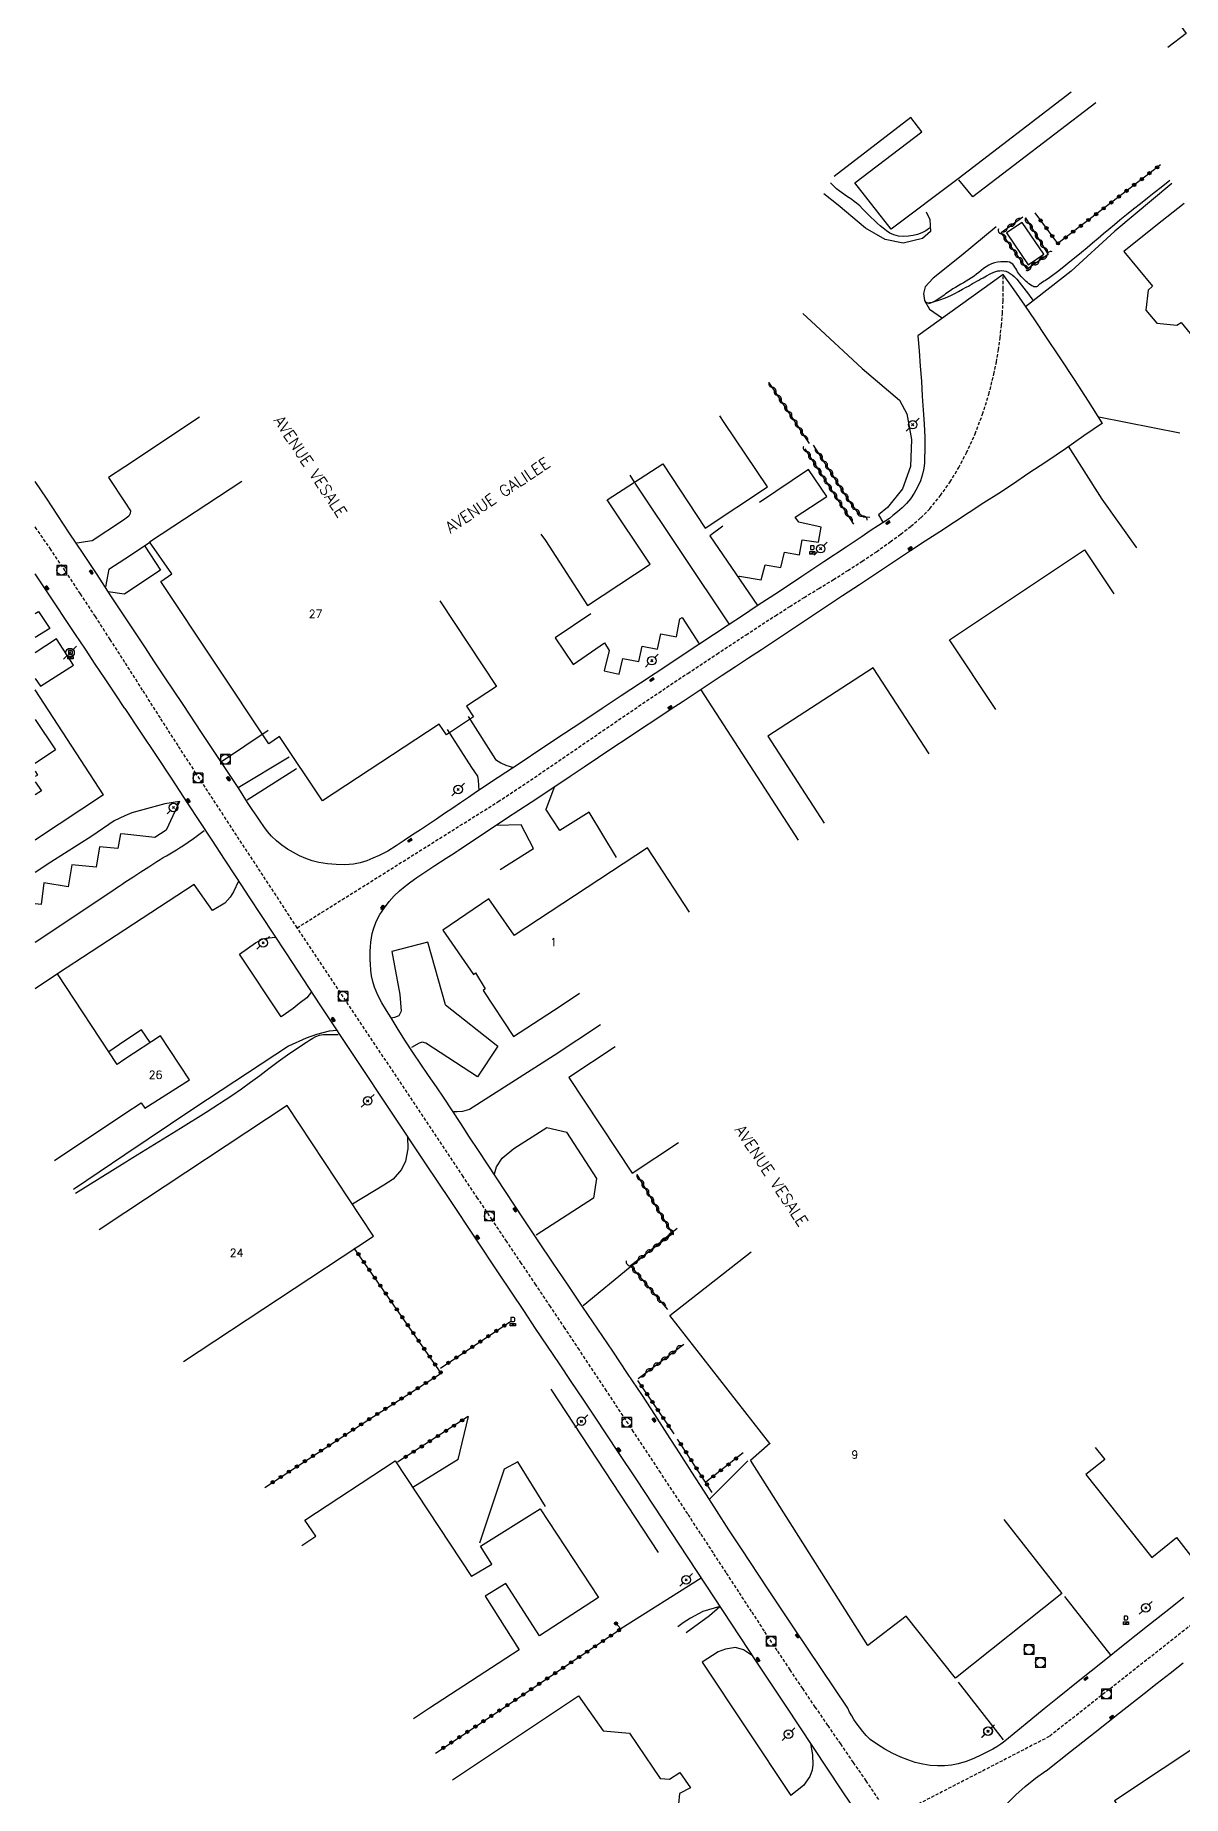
# Model space of a CAD drawing. Header units: millimetres. Extents: x 165000 to 165946, y 158000 to 159000.
# Drawn here: x 165000 to 165179.2, y 158242.4 to 158517.4 of the extents above; entities that cross this region are included whole.
import ezdxf
from ezdxf.enums import TextEntityAlignment as Align

# ---------------------------------------------------------------- set-up
doc = ezdxf.new("R2010")
doc.units = ezdxf.units.MM
doc.linetypes.add('DASHED', pattern=[0.75, 0.5, -0.25])
doc.layers.get('0').update_dxf_attribs({"linetype": 'CONTINUOUS'})
for name, color, linetype in [('W0001', 6, 'DASHED'), ('W0008', 7, 'CONTINUOUS'), ('W0017', 7, 'CONTINUOUS'), ('W0101', 7, 'CONTINUOUS'), ('W0104', 1, 'CONTINUOUS'), ('W0211', 2, 'CONTINUOUS'), ('W0214', 2, 'CONTINUOUS'), ('W0310', 3, 'CONTINUOUS'), ('W0323', 7, 'CONTINUOUS'), ('W0330', 7, 'CONTINUOUS'), ('W0333', 7, 'CONTINUOUS'), ('W0401', 7, 'CONTINUOUS'), ('W0420', 7, 'CONTINUOUS'), ('W0438', 7, 'CONTINUOUS'), ('W0473', 7, 'CONTINUOUS'), ('W0989', 7, 'CONTINUOUS'), ('W0991', 7, 'CONTINUOUS'), ('W1102', 7, 'CONTINUOUS')]:
    doc.layers.add(name, color=color, linetype=linetype)
doc.styles.get("Standard").update_dxf_attribs({"font": 'romans.shx', "width": 0.85})

# ---------------------------------------------------------------- blocks, each defined once
blk = doc.blocks.new('T401')
for p, q in [((-0.3, 0.3), (0, 0.3)), ((-0.3, -0.25), (-0.3, 0.3)), ((-0.3, 0.15), (0, 0.15)), ((-0.3, 0), (0, 0)), ((0, 0.3), (0, -0.25)), ((-0.3, -0.15), (0, -0.15)), ((-0.3, -0.25), (-0.3, -0.3)), ((-0.3, -0.3), (0, -0.3)), ((0, -0.3), (0, -0.25))]:
    blk.add_line(p, q)
blk = doc.blocks.new('T420')
for p, q in [((0.75, 0.75), (-0.75, 0.75)), ((-0.75, 0.75), (-0.75, -0.75)), ((0.75, 0.75), (0.75, -0.75)), ((0.75, -0.75), (-0.75, -0.75))]:
    blk.add_line(p, q)
blk.add_ellipse((0, 0), major_axis=(-0.53, 0.53), ratio=1, start_param=3.926991, end_param=10.210176)
blk = doc.blocks.new('T473')
for p, q in [((-0.166667, 0.166667), (0.166667, -0.166667)), ((-0.166667, -0.166667), (0.166667, 0.166667)), ((0.500001, 0.500001), (1.000002, 1.000002)), ((-1.000002, -1.000002), (-0.500001, -0.500001))]:
    blk.add_line(p, q)
blk.add_ellipse((0, 0), major_axis=(0.471405, 0.471405), ratio=1, start_param=5.4977871438, end_param=11.780972451)
blk = doc.blocks.new('T438')
for p, q in [((-0.4, 0.2), (0.4, 0.2)), ((-0.4, -0.2), (-0.4, 0.2)), ((0.15, 1.1), (-0.3, 1.1)), ((-0.3, 1.1), (-0.3, 0.5)), ((-0.3, 0.5), (0.15, 0.5)), ((0.3, 0.65), (0.3, 0.95)), ((0.4, 0.2), (0.4, -0.2))]:
    blk.add_line(p, q)
at = {"flags": 128}
for points in [[(-0.4, -0.2), (0.4, 0.2)], [(0.4, -0.2), (-0.4, -0.2)]]:
    blk.add_lwpolyline(points, dxfattribs=at)
for centre, major_axis, start_param, end_param in [((0.15, 0.95), (0.106, -0.106), 0.785398, 2.356194), ((0.15, 0.65), (0.106, 0.106), 3.926991, 5.497787)]:
    blk.add_ellipse(centre, major_axis=major_axis, ratio=1, start_param=start_param, end_param=end_param)
blk = doc.blocks.new('t323o')
at = {"color": 0, "linetype": 'Continuous'}
for radius in [0.25, 0.15]:
    blk.add_circle((0, 0), radius, dxfattribs=at)
blk = doc.blocks.new('t310o')
at = {"color": 0, "linetype": 'Continuous'}
for centre, start, end in [((-0.5, 0.38), 216.8699, 323.1304), ((0.5, -0.37), 36.8699, 143.1303)]:
    blk.add_arc(centre, 0.625, start, end, dxfattribs=at)

msp = doc.modelspace()

# ---------------------------------------------------------------- linework, layer by layer
at = {"layer": 'W0001'}
for points in [[(165040.92, 158378.02), (165072.3, 158397.72), (165075.46, 158399.81), (165078.6, 158401.93), (165081.72, 158404.06), (165084.85, 158406.2), (165087.97, 158408.34), (165091.09, 158410.48), (165094.22, 158412.61), (165097.36, 158414.73), (165101.9, 158417.76), (165106.45, 158420.78), (165111.01, 158423.78), (165115.58, 158426.77), (165117.83, 158428.21), (165120.09, 158429.62), (165122.36, 158431.01), (165124.64, 158432.4), (165126.9, 158433.82), (165129.14, 158435.26), (165131.36, 158436.75), (165133.53, 158438.3), (165135.15, 158439.5), (165136.75, 158440.73), (165138.29, 158442.05), (165139.71, 158443.49), (165141.37, 158445.52), (165142.86, 158447.66), (165144.21, 158449.89), (165145.42, 158452.2), (165146.77, 158455.17), (165147.94, 158458.22), (165148.92, 158461.34), (165149.71, 158464.51), (165150.09, 158466.38), (165150.41, 158468.27), (165150.68, 158470.17), (165150.89, 158472.07), (165151.04, 158473.98), (165151.14, 158475.89), (165151.18, 158477.81), (165151.16, 158479.72)], [(165014, 158419.48), (165011.7, 158423.06), (165009.39, 158426.64), (165007.06, 158430.2), (165004.7, 158433.75), (165002.45, 158437.09), (165000.17, 158440.4), (165000, 158440.64)], [(165040.92, 158378.02), (165025.11, 158402.14), (165022.31, 158406.47), (165019.54, 158410.8), (165016.77, 158415.14), (165014, 158419.48)], [(165320.46, 158380.5), (165302.28, 158365.43), (165280.04, 158347.78), (165256.84, 158329.28), (165232.22, 158310.01), (165203.29, 158286.86), (165182.41, 158270.61), (165158.36, 158251.7), (165133.68, 158238.97)], [(165131.73, 158241.87), (165129.76, 158244.77), (165127.78, 158247.66), (165125.79, 158250.54), (165123.8, 158253.43), (165121.82, 158256.31), (165119.85, 158259.21), (165117.89, 158262.11), (165115.87, 158265.14), (165113.86, 158268.18), (165111.87, 158271.23), (165109.88, 158274.28), (165107.89, 158277.33), (165105.9, 158280.38), (165103.9, 158283.43), (165101.9, 158286.48), (165097.68, 158292.88), (165093.45, 158299.29), (165089.22, 158305.69), (165084.97, 158312.08), (165082.71, 158315.47), (165080.45, 158318.86), (165078.18, 158322.24), (165075.91, 158325.63), (165073.63, 158329.01), (165071.36, 158332.39), (165069.09, 158335.78), (165066.83, 158339.17), (165040.92, 158378.02)]]:
    msp.add_lwpolyline(points, dxfattribs=at)
at = {"layer": 'W0008'}
for points in [[(165151.16, 158480.08), (165137.84, 158470.48)], [(165166.64, 158456.87), (165164.47, 158460.27), (165162.27, 158463.65), (165160.06, 158467.03), (165157.82, 158470.39), (165156.18, 158472.83), (165154.52, 158475.25), (165152.85, 158477.67), (165151.16, 158480.08)], [(165137.84, 158470.48), (165138.04, 158468.12), (165138.22, 158465.76), (165138.38, 158463.39), (165138.52, 158461.03), (165138.66, 158458.89), (165138.8, 158456.75), (165138.9, 158454.6), (165138.9, 158452.45), (165138.89, 158451.56), (165138.85, 158450.65), (165138.76, 158449.75), (165138.57, 158448.86), (165138.23, 158447.84), (165137.79, 158446.85), (165137.27, 158445.91), (165136.67, 158445.02), (165136.06, 158444.28), (165135.39, 158443.61), (165134.68, 158442.99), (165133.95, 158442.39), (165133.4, 158441.97), (165132.82, 158441.59), (165132.24, 158441.22), (165131.67, 158440.84), (165130.41, 158440), (165129.16, 158439.15), (165127.9, 158438.31), (165126.64, 158437.47), (165123.17, 158435.16), (165119.7, 158432.87), (165116.22, 158430.57), (165112.74, 158428.28), (165110.47, 158426.77), (165108.19, 158425.27), (165105.91, 158423.76), (165103.63, 158422.25), (165101.36, 158420.75), (165099.08, 158419.24), (165096.8, 158417.74), (165094.52, 158416.23), (165091.52, 158414.24), (165088.51, 158412.25), (165085.5, 158410.25), (165082.49, 158408.26), (165079.1, 158406), (165075.71, 158403.75), (165072.32, 158401.49), (165068.93, 158399.23), (165067.68, 158398.39), (165066.43, 158397.54), (165065.19, 158396.69), (165063.94, 158395.85), (165062.69, 158395), (165061.44, 158394.17), (165060.18, 158393.34), (165058.92, 158392.52), (165057.64, 158391.67), (165056.37, 158390.82), (165055.06, 158390.01), (165053.7, 158389.3), (165052.74, 158388.87), (165051.76, 158388.49), (165050.75, 158388.19), (165049.72, 158387.98), (165048.36, 158387.87), (165047, 158387.88), (165045.65, 158388), (165044.31, 158388.23), (165043.27, 158388.5), (165042.26, 158388.85), (165041.28, 158389.27), (165040.33, 158389.76), (165039.41, 158390.3), (165038.53, 158390.91), (165037.69, 158391.58), (165036.91, 158392.31), (165036.26, 158393.04), (165035.68, 158393.84), (165035.14, 158394.65), (165034.6, 158395.46), (165033.88, 158396.52), (165033.16, 158397.59), (165032.47, 158398.66), (165031.78, 158399.75)], [(165065.96, 158390.03), (165069.79, 158392.57), (165073.62, 158395.12), (165077.45, 158397.66), (165081.28, 158400.21), (165083.52, 158401.7), (165085.75, 158403.18), (165087.98, 158404.67), (165090.22, 158406.16), (165092.45, 158407.64), (165094.68, 158409.13), (165096.92, 158410.61), (165099.15, 158412.1), (165101.19, 158413.44), (165103.23, 158414.79), (165105.26, 158416.13), (165107.3, 158417.47), (165109.34, 158418.81), (165111.37, 158420.16), (165113.41, 158421.5), (165115.45, 158422.85), (165118.1, 158424.61), (165120.75, 158426.37), (165123.4, 158428.13), (165126.05, 158429.9), (165128.7, 158431.66), (165131.36, 158433.42), (165134.01, 158435.18), (165136.67, 158436.93), (165138.96, 158438.44), (165141.26, 158439.94), (165143.56, 158441.43), (165145.86, 158442.92), (165148.16, 158444.42), (165150.46, 158445.92), (165152.75, 158447.43), (165155.03, 158448.95), (165157.95, 158450.91), (165160.87, 158452.89), (165163.77, 158454.89), (165166.67, 158456.9)], [(165014, 158426.61), (165011.83, 158429.89), (165009.66, 158433.18), (165007.49, 158436.46), (165005.32, 158439.73), (165003.54, 158442.42), (165001.76, 158445.1), (165000, 158447.75)], [(165014, 158412.26), (165012.46, 158414.58), (165010.92, 158416.89), (165009.38, 158419.21), (165007.84, 158421.52), (165006.3, 158423.84), (165004.75, 158426.15), (165003.21, 158428.47), (165001.67, 158430.78), (165000, 158433.29)], [(165031.78, 158399.77), (165028.88, 158404.14), (165025.99, 158408.5), (165023.09, 158412.87), (165020.2, 158417.24), (165018.65, 158419.58), (165017.1, 158421.92), (165015.55, 158424.27), (165014, 158426.61)], [(165014, 158412.26), (165016.44, 158408.59), (165018.88, 158404.91), (165021.32, 158401.23), (165023.75, 158397.55), (165025.68, 158394.62), (165027.6, 158391.69), (165029.52, 158388.75), (165031.44, 158385.82), (165033.36, 158382.88), (165035.28, 158379.95), (165037.2, 158377.02), (165039.13, 158374.09), (165044.57, 158365.84), (165050.03, 158357.6), (165055.5, 158349.37), (165060.96, 158341.14), (165064.78, 158335.41), (165068.6, 158329.68), (165072.42, 158323.95), (165076.24, 158318.22), (165078.09, 158315.45), (165079.95, 158312.68), (165081.8, 158309.91), (165083.66, 158307.14), (165085.51, 158304.37), (165087.37, 158301.6), (165089.22, 158298.82), (165091.06, 158296.05), (165093.78, 158291.94), (165096.49, 158287.84), (165099.2, 158283.73), (165101.91, 158279.61), (165104.61, 158275.5), (165107.32, 158271.39), (165110.03, 158267.28), (165112.74, 158263.17), (165117.11, 158256.58), (165121.49, 158249.98), (165125.88, 158243.39), (165130.27, 158236.81)], [(165126.89, 158256.11), (165122.71, 158262.32), (165118.55, 158268.54), (165114.41, 158274.78), (165110.29, 158281.03), (165108.34, 158284.01), (165106.41, 158287), (165104.48, 158290), (165102.56, 158293), (165100.63, 158296), (165098.7, 158298.99), (165096.76, 158301.98), (165094.81, 158304.96), (165092.51, 158308.42), (165090.2, 158311.88), (165087.87, 158315.33), (165085.54, 158318.77), (165083.21, 158322.22), (165080.88, 158325.66), (165078.56, 158329.11), (165076.25, 158332.57), (165074.84, 158334.69), (165073.44, 158336.82), (165072.03, 158338.95), (165070.63, 158341.08), (165069.24, 158343.21), (165067.84, 158345.34), (165066.44, 158347.47), (165065.04, 158349.6), (165063.84, 158351.39), (165062.64, 158353.17), (165061.43, 158354.95), (165060.22, 158356.73), (165059.02, 158358.51), (165057.84, 158360.31), (165056.68, 158362.13), (165055.56, 158363.96), (165054.86, 158365.12), (165054.15, 158366.28), (165053.51, 158367.48), (165052.98, 158368.73), (165052.72, 158369.61), (165052.54, 158370.5), (165052.41, 158371.41), (165052.35, 158372.32), (165052.32, 158373), (165052.3, 158373.69), (165052.31, 158374.38), (165052.34, 158375.07), (165052.4, 158375.76), (165052.49, 158376.45), (165052.62, 158377.13), (165052.81, 158377.8), (165053.26, 158378.98), (165053.84, 158380.1), (165054.52, 158381.15), (165055.27, 158382.15), (165056.04, 158383), (165056.88, 158383.78), (165057.76, 158384.5), (165058.66, 158385.2), (165059.57, 158385.88), (165060.51, 158386.5), (165061.46, 158387.11), (165062.41, 158387.73), (165063.28, 158388.3), (165064.15, 158388.87), (165065.03, 158389.43), (165065.9, 158389.99)], [(165179.39, 158273.43), (165176.54, 158271.2), (165173.71, 158268.95), (165170.18, 158266.15), (165166.65, 158263.33), (165163.13, 158260.51), (165159.62, 158257.67), (165157.56, 158256), (165155.5, 158254.32), (165153.45, 158252.64), (165151.4, 158250.95)], [(165157.86, 158246.36), (165161.68, 158249.38), (165165.51, 158252.4), (165169.33, 158255.41), (165173.16, 158258.43), (165175.18, 158260.02), (165177.21, 158261.6), (165179.24, 158263.19)], [(165151.4, 158250.95), (165150.81, 158250.52), (165150.19, 158250.11), (165149.56, 158249.74), (165148.92, 158249.39), (165147.77, 158248.82), (165146.6, 158248.28), (165145.4, 158247.81), (165144.15, 158247.45), (165143.07, 158247.25), (165141.98, 158247.13), (165140.88, 158247.1), (165139.78, 158247.17), (165138.59, 158247.36), (165137.42, 158247.66), (165136.28, 158248.04), (165135.17, 158248.49), (165133.91, 158249.06), (165132.69, 158249.7), (165131.51, 158250.43), (165130.4, 158251.26), (165129.78, 158251.84), (165129.22, 158252.48), (165128.71, 158253.14), (165128.22, 158253.82), (165127.85, 158254.37), (165127.5, 158254.94), (165127.18, 158255.52), (165126.89, 158256.11)], [(165151.7, 158241.12), (165153.11, 158242.57), (165154.6, 158243.92), (165156.18, 158245.18), (165157.84, 158246.33)]]:
    msp.add_lwpolyline(points, dxfattribs=at)
at = {"layer": 'W0017'}
for points in [[(165177.54, 158520.73), (165179.73, 158517.68), (165176.89, 158515.51)], [(165165.61, 158506.87), (165146.44, 158492.19), (165144.25, 158494.83)], [(165139.11, 158489.86), (165139.73, 158488.66), (165139.8, 158486.76), (165138.54, 158485.67), (165135.52, 158484.96), (165132.71, 158485.54), (165129.68, 158487.28), (165125.4, 158490.91), (165123.15, 158492.67)], [(165177.5, 158494.27), (165168.61, 158486.85), (165161.75, 158480.56), (165154.65, 158475.03)], [(165150.07, 158487.48), (165144.61, 158482.99), (165140.2, 158479.48), (165138.98, 158478.12), (165138.7, 158477.07), (165138.86, 158475.99), (165139.64, 158474.63), (165141.69, 158473.25)], [(165119.85, 158473.96), (165121.16, 158472.79), (165129.14, 158465.39), (165134.95, 158460.45), (165136.12, 158458.32), (165136.82, 158454.3), (165136.7, 158450.09), (165135.46, 158446.57), (165133.08, 158443.69), (165131.71, 158442.51)], [(165025.68, 158457.75), (165014, 158450.03)], [(165014, 158450.03), (165011.43, 158448.33), (165014, 158444.48)], [(165109.86, 158432.87), (165109.96, 158432.94), (165113.38, 158432.35), (165113.98, 158434.69), (165116.42, 158434.3), (165116.99, 158436.67), (165119.37, 158436.26), (165119.78, 158438.61), (165122.3, 158438.23), (165122.74, 158440.61), (165119.23, 158441.36), (165118.7, 158442.13), (165123.6, 158445.37), (165120.78, 158449.6), (165113.11, 158444.45)], [(165093.66, 158447.49), (165108.33, 158425.48)], [(165014, 158444.48), (165014.9, 158443.13), (165014.85, 158442.74), (165014.63, 158442.31), (165014, 158441.85)], [(165014, 158441.85), (165013.63, 158441.58), (165008.89, 158438.44)], [(165107.36, 158440.76), (165105.36, 158439.26), (165112.77, 158428.38)], [(165131.71, 158442.51), (165132.38, 158441.37)], [(165008.89, 158438.47), (165006.48, 158438.1)], [(165014, 158435.67), (165017.98, 158438.28)], [(165017.14, 158437.63), (165019.54, 158433.9), (165014, 158430.2)], [(165011.5, 158434.02), (165014, 158435.67)], [(165011.5, 158434.02), (165010.95, 158431.28)], [(165014, 158430.2), (165013.88, 158430.13), (165011.4, 158430.48)], [(165086.78, 158427.07), (165081.18, 158423.33), (165084.03, 158419.12), (165088.91, 158422.54), (165089.64, 158421.35), (165088.84, 158418.14), (165091.2, 158417.61), (165091.77, 158420.06), (165094.26, 158419.63), (165094.77, 158422.02), (165097.16, 158421.52), (165097.71, 158423.94), (165100.12, 158423.47), (165100.64, 158426.28), (165101.02, 158426.5), (165103.67, 158422.38)], [(165103.92, 158415.2), (165119.15, 158391.69)], [(165067.61, 158411.01), (165071.9, 158404.33), (165072.72, 158403.76), (165073.49, 158403.42), (165074.17, 158403.22), (165074.7, 158403.07)], [(165036.39, 158408.83), (165029.09, 158403.92)], [(165064.34, 158408.98), (165068.14, 158403.05), (165069.07, 158401.7), (165069.18, 158401.02), (165069.2, 158400.27), (165069.26, 158399.44)], [(165031.7, 158399.91), (165039.64, 158404.74)], [(165040.8, 158402.83), (165033.09, 158397.97)], [(165079.78, 158396.53), (165081.14, 158400.14)], [(165010.68, 158398.78), (165000.38, 158391.97), (165000, 158391.72)], [(165022.54, 158397.73), (165020.23, 158397.37), (165015.1, 158395.99), (165014, 158395.49)], [(165022.54, 158397.73), (165020.47, 158393.25), (165018.67, 158392.13), (165014, 158392.63)], [(165090.79, 158389), (165086.53, 158396.06), (165081.91, 158393.22), (165079.75, 158396.56)], [(165014, 158395.49), (165012.31, 158394.73), (165008.83, 158392.32), (165002.44, 158388.29), (165000, 158386.66)], [(165072.6, 158387.1), (165077.81, 158390.42), (165075.88, 158394.11), (165071.96, 158394.02)], [(165014, 158392.63), (165013.32, 158392.7), (165012.9, 158390.41), (165010.06, 158390.68), (165009.51, 158387.48), (165005.72, 158387.85), (165005.15, 158384.41), (165001.37, 158385.02), (165000.92, 158381.66), (165000, 158381.75)], [(165014, 158385.12), (165015.24, 158385.94), (165016.48, 158386.75), (165017.73, 158387.56), (165018.98, 158388.36), (165019.49, 158388.67), (165020, 158388.98), (165020.51, 158389.28), (165021.02, 158389.58), (165021.53, 158389.88), (165022.04, 158390.18), (165022.54, 158390.49), (165023.04, 158390.82), (165023.89, 158391.4), (165024.74, 158391.99), (165025.57, 158392.61), (165026.38, 158393.24)], [(165031.77, 158385.32), (165030.97, 158383.66), (165030.46, 158382.82), (165029.61, 158381.86), (165027.7, 158380.72)], [(165000, 158375.79), (165000.08, 158375.84), (165003.12, 158377.88), (165006.17, 158379.91), (165009.21, 158381.94), (165012.27, 158383.97), (165012.7, 158384.25), (165013.13, 158384.54), (165013.57, 158384.83), (165014, 158385.12)], [(165031.91, 158373.9), (165034.4, 158375.68), (165035.57, 158376.27), (165036.09, 158376.4), (165037.49, 158376.56)], [(165064.09, 158365.97), (165061.29, 158375.79), (165055.69, 158374.29), (165056.96, 158367.6), (165057.17, 158365.01), (165056.76, 158364.27), (165056.11, 158364.03), (165055.59, 158363.92)], [(165043.13, 158368.02), (165042.39, 158367.09), (165041.23, 158366.18), (165040.3, 158365.42), (165038.43, 158364.11)], [(165064.09, 158365.97), (165072.24, 158359.53), (165069.05, 158354.74), (165061.02, 158359.99), (165060.43, 158360.14), (165059.97, 158360), (165058.77, 158359.33)], [(165047.13, 158361.99), (165045.91, 158361.86), (165043.93, 158361.34), (165042.32, 158360.79), (165039.55, 158359.53), (165024.77, 158349.81), (165014, 158342.55)], [(165088.27, 158362.85), (165081.05, 158358.05), (165067.82, 158349.64), (165066.71, 158349.32), (165065.88, 158349.26), (165065.36, 158349.25)], [(165071.72, 158339.6), (165072.02, 158340.7), (165072.91, 158342.03), (165074.74, 158343.57), (165079.9, 158346.82)], [(165079.9, 158346.85), (165083, 158346.12)], [(165058.13, 158345.41), (165058.18, 158343.47), (165057.81, 158341.59), (165057.2, 158340.29), (165055.88, 158338.76), (165054.45, 158337.8), (165049.53, 158334.83)], [(165082.97, 158346.12), (165087.66, 158338.87), (165087.16, 158335.77), (165078.21, 158330.02)], [(165014, 158342.55), (165005.96, 158337.12)], [(165085.58, 158319), (165100.24, 158331.08)], [(165067.62, 158301.7), (165066.02, 158294.97)], [(165066.04, 158294.98), (165058.95, 158290.62)], [(165079.7, 158287.63), (165075.36, 158294.59), (165073.22, 158293.48), (165069.39, 158281.9)], [(165111.28, 158294.75), (165105.26, 158288.74)], [(165165.51, 158296.85), (165167.05, 158294.98), (165164.06, 158292.64), (165174.36, 158279.64), (165178.24, 158282.77), (165183.19, 158276.42)], [(165104.01, 158276.43), (165091.46, 158268.5)], [(165160.75, 158273.57), (165167.98, 158264.36)], [(165101.63, 158267.95), (165105.29, 158270.61), (165106.91, 158272.01), (165104.26, 158271.21), (165102.32, 158270.2), (165101.16, 158269.46), (165100.36, 158268.84)], [(165112, 158264.3), (165110.6, 158265.25), (165109.36, 158265.59), (165107.77, 158265.34), (165106.65, 158264.92), (165104.15, 158263.29)], [(165144.12, 158260.19), (165151.17, 158251.16)], [(165121.07, 158250.63), (165121.39, 158248.86), (165121.43, 158247.35), (165121.32, 158246.43), (165120.94, 158245.44), (165119.96, 158244.06), (165118.01, 158242.51)]]:
    msp.add_lwpolyline(points, dxfattribs=at)
at = {"layer": 'W0101'}
for points in [[(165161.75, 158508.53), (165144.15, 158494.99), (165133.67, 158487.14), (165128, 158494.39), (165138.45, 158502.34), (165136.76, 158504.59), (165124.76, 158495.36)], [(165179.41, 158491.15), (165174.98, 158487.65), (165174.98, 158487.67), (165169.99, 158483.64), (165174.48, 158478.23), (165173.79, 158477.6), (165173.45, 158474.51), (165175.15, 158472.46), (165178.26, 158472.15), (165178.96, 158472.58), (165181.48, 158469.45)], [(165114.36, 158446.9), (165107.59, 158456.94), (165106.91, 158457.97)], [(165093.58, 158447.62), (165098, 158450.49), (165098.01, 158450.5), (165104.61, 158440.43), (165114.36, 158446.9)], [(165072.05, 158415.73), (165067.34, 158412.66), (165067.35, 158412.65), (165068.46, 158410.99), (165064.23, 158408.17), (165063.06, 158409.83), (165044.85, 158397.83), (165038.17, 158407.92), (165038.16, 158407.91), (165036.5, 158406.73), (165019.61, 158432.12), (165021.34, 158433.28), (165017.84, 158438.28), (165032.24, 158447.76)], [(165078.98, 158439.51), (165079.67, 158438.49), (165086.25, 158428.35), (165096.03, 158434.79), (165089.33, 158444.85), (165093.58, 158447.62)], [(165150.03, 158412.09), (165142.78, 158423.02), (165163.88, 158437.03), (165168.44, 158430.17)], [(165063.19, 158429.07), (165072.05, 158415.73)], [(165139.58, 158405.19), (165130.87, 158418.62), (165114.39, 158407.94), (165123.19, 158394.36)], [(165000, 158410.53), (165003.16, 158405.8), (165000, 158403.69)], [(165000, 158402.46), (165000.37, 158401.85), (165000, 158401.64)], [(165000, 158400.82), (165000.98, 158399.4), (165000, 158398.78)], [(165102.16, 158380.47), (165095.61, 158390.51), (165074.81, 158376.83), (165074.78, 158376.86), (165070.85, 158382.53), (165063.67, 158377.64), (165068.46, 158370.73), (165068.77, 158370.97), (165070.26, 158368.48), (165069.95, 158368.23), (165074.71, 158361.06), (165081.96, 158365.77)], [(165014, 158357.48), (165012.78, 158356.67), (165012.78, 158356.68), (165003.49, 158370.81), (165000, 158368.49)], [(165081.96, 158365.77), (165084.99, 158367.8)], [(165019.54, 158361.16), (165014, 158357.48)], [(165014, 158348.99), (165016.52, 158350.66), (165017.1, 158349.87), (165024.11, 158354.26), (165019.54, 158361.16)], [(165090.55, 158359.41), (165083.35, 158354.66), (165093.23, 158339.7), (165100.46, 158344.48)], [(165039.32, 158350.28), (165014, 158333.51)], [(165023.18, 158310.3), (165052.81, 158329.86), (165039.32, 158350.28)], [(165003.01, 158341.69), (165014, 158348.99)], [(165014, 158333.51), (165009.98, 158330.85)], [(165151.25, 158285.58), (165160.31, 158274.02), (165143.73, 158260.83), (165136.03, 158270.48), (165130.02, 158265.9), (165111.69, 158294.85), (165114.74, 158297.5), (165114.74, 158297.47), (165099.08, 158317.46), (165111.8, 158327.39)], [(165041.64, 158281.56), (165043.81, 158282.99), (165042.11, 158285.51), (165056.21, 158294.78), (165068.12, 158276.71), (165068.14, 158276.73), (165071.3, 158278.61), (165069.55, 158281.44), (165078.85, 158287.26), (165087.98, 158273.42), (165078.74, 158267.44), (165073.5, 158275.61), (165070.25, 158273.6), (165075.55, 158265.25)], [(165075.55, 158265.25), (165061.59, 158256.12), (165061.58, 158256.12), (165059.05, 158254.46)], [(165198.93, 158261.85), (165168.56, 158241.64), (165185.41, 158216.35), (165185.55, 158216.44)], [(165065.16, 158244.95), (165084.85, 158258.05), (165088.68, 158252.6), (165092.78, 158252.2), (165097.6, 158245.12), (165099.03, 158245.05), (165100.64, 158246.08), (165102.32, 158243.7), (165100.61, 158242.82), (165100.43, 158241.14), (165100.43, 158241.15), (165104.93, 158234.08), (165103.79, 158229.62), (165103.78, 158229.61), (165107.16, 158224.54)]]:
    msp.add_lwpolyline(points, dxfattribs=at)
at = {"layer": 'W0104'}
msp.add_lwpolyline([(165151.7, 158486.54), (165155.08, 158481.57), (165157.52, 158483.23), (165154.13, 158488.2)], close=True, dxfattribs=at)
for points in [[(165017.93, 158360.09), (165016.6, 158362.08), (165014, 158360.34)], [(165014, 158360.34), (165011.48, 158358.65)]]:
    msp.add_lwpolyline(points, dxfattribs=at)
at = {"layer": 'W0211'}
for points in [[(165139.65, 158487.31), (165139.07, 158486.9), (165138.44, 158486.57), (165137.78, 158486.31), (165137.1, 158486.13), (165136.35, 158486.02), (165135.58, 158486), (165134.82, 158486.07), (165134.08, 158486.25), (165133.48, 158486.51), (165132.94, 158486.88), (165132.44, 158487.28), (165131.95, 158487.68), (165131.47, 158488.09), (165131, 158488.52), (165130.55, 158488.97), (165130.1, 158489.42), (165129.66, 158489.87), (165129.21, 158490.32), (165128.75, 158490.76), (165128.27, 158491.18), (165127.89, 158491.48), (165127.5, 158491.76), (165127.1, 158492.04), (165126.7, 158492.31), (165126.3, 158492.58), (165125.91, 158492.86), (165125.52, 158493.15), (165125.14, 158493.45), (165124.85, 158493.71), (165124.56, 158493.99), (165124.29, 158494.27), (165124.18, 158494.38)], [(165177.2, 158494.76), (165176.92, 158494.53), (165175.84, 158493.67), (165174.76, 158492.82), (165173.68, 158491.96), (165172.6, 158491.11), (165171.52, 158490.25), (165170.44, 158489.39), (165169.38, 158488.52), (165168.52, 158487.82), (165167.66, 158487.1), (165166.81, 158486.39), (165165.97, 158485.67), (165165.12, 158484.95), (165164.27, 158484.23), (165163.41, 158483.52), (165162.55, 158482.82), (165161.59, 158482.04), (165160.62, 158481.26), (165159.64, 158480.49), (165158.64, 158479.75), (165158.42, 158479.59), (165158.21, 158479.44), (165157.98, 158479.29), (165157.76, 158479.14), (165157.54, 158479), (165157.31, 158478.85), (165157.09, 158478.7), (165156.87, 158478.55), (165156.8, 158478.5), (165156.73, 158478.44), (165156.67, 158478.37), (165156.6, 158478.31), (165156.53, 158478.25), (165156.45, 158478.19), (165156.36, 158478.15), (165156.27, 158478.12), (165156.1, 158478.11), (165155.94, 158478.15), (165155.79, 158478.21), (165155.65, 158478.27), (165155.4, 158478.42), (165155.18, 158478.6), (165154.97, 158478.79), (165154.77, 158478.99), (165154.49, 158479.24), (165154.23, 158479.5), (165153.97, 158479.77), (165153.72, 158480.05), (165153.56, 158480.27), (165153.41, 158480.5), (165153.28, 158480.74), (165153.15, 158480.98), (165153, 158481.22), (165152.83, 158481.45), (165152.64, 158481.66), (165152.41, 158481.84), (165152.13, 158481.96), (165151.84, 158482.03), (165151.55, 158482.05), (165151.26, 158482.06), (165150.77, 158482.04), (165150.28, 158481.98), (165149.81, 158481.87), (165149.34, 158481.7), (165148.91, 158481.5), (165148.5, 158481.25), (165148.1, 158480.98), (165147.72, 158480.69), (165147.35, 158480.39), (165146.98, 158480.09), (165146.61, 158479.81), (165146.22, 158479.54), (165145.8, 158479.28), (165145.39, 158479.03), (165144.96, 158478.78), (165144.54, 158478.54), (165144.12, 158478.3), (165143.7, 158478.05), (165143.28, 158477.8), (165142.87, 158477.53), (165142.63, 158477.37), (165142.4, 158477.2), (165142.17, 158477.03), (165141.95, 158476.85), (165141.72, 158476.67), (165141.48, 158476.5), (165141.25, 158476.34), (165141, 158476.19), (165140.69, 158476.02), (165140.38, 158475.85), (165140.05, 158475.71), (165139.71, 158475.61), (165139.61, 158475.59), (165139.5, 158475.57), (165139.38, 158475.57), (165139.27, 158475.61), (165139.13, 158475.7), (165139.01, 158475.84), (165138.94, 158475.99), (165138.9, 158476.16)], [(165014, 158341.37), (165014.14, 158341.45), (165014.28, 158341.54), (165014.42, 158341.63), (165014.56, 158341.71), (165018.61, 158344.21), (165022.68, 158346.7), (165026.72, 158349.22), (165030.71, 158351.82), (165032.19, 158352.84), (165033.64, 158353.89), (165035.08, 158354.96), (165036.5, 158356.04), (165037.94, 158357.12), (165039.39, 158358.17), (165040.87, 158359.19), (165042.37, 158360.17), (165042.85, 158360.47), (165043.33, 158360.76), (165043.84, 158361.03), (165044.37, 158361.23), (165044.68, 158361.3), (165045, 158361.33), (165045.32, 158361.34), (165045.64, 158361.35), (165046.05, 158361.37), (165046.47, 158361.37), (165046.88, 158361.37), (165047.3, 158361.36)], [(165006.3, 158336.58), (165014, 158341.37)]]:
    msp.add_lwpolyline(points, dxfattribs=at)
at = {"layer": 'W0214'}
msp.add_lwpolyline([(165139.57, 158475.55), (165140.44, 158475.82), (165141.29, 158476.11), (165142.13, 158476.43), (165142.96, 158476.79), (165143.59, 158477.09), (165144.19, 158477.41), (165144.8, 158477.75), (165145.4, 158478.08), (165145.73, 158478.26), (165146.05, 158478.45), (165146.38, 158478.63), (165146.7, 158478.82), (165147.02, 158479), (165147.35, 158479.18), (165147.68, 158479.36), (165148.01, 158479.54), (165148.56, 158479.83), (165149.12, 158480.15), (165149.7, 158480.42), (165150.31, 158480.61), (165150.63, 158480.65), (165150.95, 158480.67), (165151.27, 158480.64), (165151.59, 158480.57), (165151.94, 158480.43), (165152.27, 158480.23), (165152.57, 158480.01), (165152.85, 158479.77), (165153.27, 158479.34), (165153.65, 158478.88), (165154.01, 158478.4), (165154.37, 158477.93), (165154.75, 158477.44), (165155.12, 158476.96), (165155.49, 158476.47), (165155.86, 158475.98)], dxfattribs=at)
at = {"layer": 'W0310'}
for points in [[(165154.63, 158488.89), (165158.19, 158483.2), (165154.92, 158480.88), (165150.83, 158486.6), (165154.25, 158489.07)], [(165120.9, 158453.65), (165114.68, 158463.11)], [(165127.85, 158441.05), (165120.22, 158452.83)], [(165130.36, 158442.09), (165129.36, 158442.13), (165128.57, 158442.77), (165127.22, 158444.53), (165121.55, 158453.42)], [(165098.77, 158318.38), (165092.95, 158325.25), (165099.5, 158330.27), (165094.02, 158339.46)], [(165094.14, 158307.61), (165101.27, 158312.98)]]:
    msp.add_lwpolyline(points, dxfattribs=at)
at = {"layer": 'W0323'}
for points in [[(165175.71, 158497.2), (165174.1, 158495.95), (165159.69, 158484.91), (165156.13, 158489.69)], [(165035.84, 158290.6), (165052.1, 158301.24), (165063.41, 158308.45), (165049.81, 158328)], [(165063.27, 158309.24), (165074.27, 158316.56)], [(165099.76, 158298.98), (165094.1, 158307.33)], [(165067.62, 158301.7), (165056.58, 158294.57)], [(165105.73, 158289.83), (165100.32, 158298.16)], [(165110.56, 158296), (165104.73, 158291.41)], [(165062.49, 158249.11), (165071.02, 158254.78), (165091.46, 158268.5), (165090.49, 158269.56)]]:
    msp.add_lwpolyline(points, dxfattribs=at)
at = {"layer": 'W0330'}
msp.add_lwpolyline([(165161.33, 158453.25), (165166.56, 158444.98), (165171.99, 158437.39)], dxfattribs=at)
at = {"layer": 'W0333'}
for points in [[(165178.73, 158455.28), (165166.07, 158457.75)], [(165000, 158427.09), (165000.52, 158427.42)], [(165000.52, 158427.42), (165002.26, 158424.76), (165000, 158423.38)], [(165000, 158416.96), (165000.83, 158415.75), (165005.96, 158419.04), (165003.33, 158423.15)], [(165003.33, 158423.15), (165000, 158420.95)], [(165010.68, 158398.77), (165000, 158415.19)], [(165024.83, 158384.79), (165014, 158377.69)], [(165027.7, 158380.72), (165024.83, 158384.79)], [(165014, 158377.69), (165003.49, 158370.81)], [(165038.43, 158364.11), (165031.91, 158373.9)], [(165080.53, 158305.94), (165097.26, 158280.44)], [(165104.15, 158263.29), (165118.01, 158242.51)]]:
    msp.add_lwpolyline(points, dxfattribs=at)
at = {"layer": 'W1102'}
msp.add_lwpolyline([(165093.58, 158447.62), (165092.92, 158448.72)], dxfattribs=at)

# ---------------------------------------------------------------- block references
at = {"layer": 'W0310'}
for p, rotation in [((165150.99, 158486.37), 125.6068240810095), ((165151.82, 158487.31), 35.78385181977323), ((165153.04, 158488.19), 35.78385181977323), ((165155.15, 158488.06), 302.0279701235262), ((165155.94, 158486.79), 302.0279701235262), ((165151.86, 158485.15), 125.6068240810095), ((165152.74, 158483.93), 125.6068240810095), ((165156.74, 158485.52), 302.0279701235262), ((165157.53, 158484.25), 302.0279701235262), ((165153.61, 158482.71), 125.6068240810095), ((165154.48, 158481.49), 125.6068240810095), ((165155.53, 158481.31), 215.3048910662753), ((165156.76, 158482.18), 215.3048910662753), ((165157.98, 158483.05), 215.3048910662753), ((165115.13, 158462.42), 123.338812453813), ((165115.96, 158461.17), 123.338812453813), ((165116.78, 158459.92), 123.338812453813), ((165117.6, 158458.66), 123.338812453813), ((165118.43, 158457.41), 123.338812453813), ((165119.25, 158456.16), 123.338812453813), ((165120.08, 158454.9), 123.338812453813), ((165120.51, 158452.38), 122.9306353415811), ((165121.33, 158451.12), 122.9306353415811), ((165122.36, 158452.15), 122.4932818673499), ((165123.17, 158450.89), 122.4932818673499), ((165122.14, 158449.86), 122.9306353415811), ((165122.96, 158448.6), 122.9306353415811), ((165123.97, 158449.62), 122.4932818673499), ((165124.78, 158448.36), 122.4932818673499), ((165123.77, 158447.34), 122.9306353415811), ((165124.59, 158446.09), 122.9306353415811), ((165125.58, 158447.09), 122.4932818673499), ((165126.39, 158445.83), 122.4932818673499), ((165125.4, 158444.83), 122.9306353415811), ((165126.22, 158443.57), 122.9306353415811), ((165127.03, 158442.31), 122.9306353415811), ((165127.2, 158444.56), 122.4932818673499), ((165128.11, 158443.37), 127.5260655488753), ((165129.15, 158442.31), 141.1991345647606), ((165094.51, 158338.63), 120.8241767444973), ((165095.28, 158337.34), 120.8241767444973), ((165096.05, 158336.05), 120.8241767444973), ((165096.82, 158334.77), 120.8241767444973), ((165097.58, 158333.48), 120.8241767444973), ((165098.35, 158332.19), 120.8241767444973), ((165098.89, 158329.8), 37.47636311806705), ((165099.12, 158330.9), 120.8241767444973), ((165095.32, 158327.07), 37.47636311806705), ((165096.51, 158327.98), 37.47636311806705), ((165097.7, 158328.89), 37.47636311806705), ((165092.95, 158325.24), 130.3170397018428), ((165093.92, 158324.1), 130.3170397018428), ((165094.13, 158326.15), 37.47636311806705), ((165094.89, 158322.95), 130.3170397018428), ((165095.86, 158321.81), 130.3170397018428), ((165096.83, 158320.67), 130.3170397018428), ((165097.8, 158319.52), 130.3170397018428), ((165097.74, 158310.32), 36.99070143422657), ((165098.94, 158311.22), 36.99070143422657), ((165100.13, 158312.12), 36.99070143422657), ((165095.34, 158308.51), 36.99070143422657), ((165096.54, 158309.42), 36.99070143422657)]:
    msp.add_blockref('t310o', p, dxfattribs=dict(at, rotation=rotation))
at = {"layer": 'W0323'}
for p, rotation in [((165172.81, 158494.96), 217.4729223778274), ((165174, 158495.88), 217.4729223778274), ((165175.19, 158496.79), 217.676832022902), ((165169.24, 158492.23), 217.4729223778274), ((165170.43, 158493.14), 217.4729223778274), ((165171.62, 158494.05), 217.4729223778274), ((165165.67, 158489.49), 217.4729223778274), ((165166.86, 158490.4), 217.4729223778274), ((165168.05, 158491.31), 217.4729223778274), ((165157.02, 158488.49), 126.6817222308906), ((165157.92, 158487.29), 126.6817222308906), ((165162.1, 158486.75), 217.4729223778274), ((165163.29, 158487.66), 217.4729223778274), ((165164.48, 158488.58), 217.4729223778274), ((165158.82, 158486.08), 126.6817222308906), ((165159.72, 158484.93), 217.4729223778274), ((165160.91, 158485.84), 217.4729223778274), ((165050.47, 158327.04), 124.8225141333182), ((165051.33, 158325.81), 124.8225141333182), ((165052.18, 158324.58), 124.8225141333182), ((165053.04, 158323.35), 124.8225141333182), ((165053.9, 158322.12), 124.8225141333182), ((165054.75, 158320.89), 124.8225141333182), ((165055.61, 158319.66), 124.8225141333182), ((165056.47, 158318.42), 124.8225141333182), ((165057.32, 158317.19), 124.8225141333182), ((165058.18, 158315.96), 124.8225141333182), ((165059.04, 158314.73), 124.8225141333182), ((165059.89, 158313.5), 124.8225141333182), ((165070.76, 158314.23), 33.66721704516744), ((165072.01, 158315.06), 33.66721704516744), ((165073.26, 158315.89), 33.66721704516744), ((165060.75, 158312.27), 124.8225141333182), ((165061.61, 158311.04), 124.8225141333182), ((165065.76, 158310.9), 33.66721704516744), ((165067.01, 158311.73), 33.66721704516744), ((165068.26, 158312.56), 33.66721704516744), ((165069.51, 158313.39), 33.66721704516744), ((165062.46, 158309.8), 124.8225141333182), ((165063.32, 158308.57), 124.8225141333182), ((165064.52, 158310.07), 33.66721704516744), ((165058.48, 158305.31), 32.48823446149776), ((165059.74, 158306.11), 32.48823446149776), ((165061.01, 158306.92), 32.48823446149776), ((165062.27, 158307.72), 32.48823446149776), ((165094.71, 158306.43), 124.1219093633506), ((165054.68, 158302.89), 32.48823446149776), ((165055.95, 158303.7), 32.48823446149776), ((165057.21, 158304.5), 32.48823446149776), ((165095.55, 158305.19), 124.1219093633506), ((165096.39, 158303.95), 124.1219093633506), ((165097.24, 158302.71), 124.1219093633506), ((165050.89, 158300.46), 33.21676228238213), ((165052.15, 158301.28), 32.48823446149776), ((165053.42, 158302.08), 32.48823446149776), ((165065.4, 158300.26), 212.8324429295861), ((165066.66, 158301.08), 212.8324429295861), ((165098.08, 158301.46), 124.1219093633506), ((165098.92, 158300.22), 124.1219093633506), ((165045.87, 158297.17), 33.21676228238213), ((165047.13, 158297.99), 33.21676228238213), ((165048.38, 158298.81), 33.21676228238213), ((165049.64, 158299.64), 33.21676228238213), ((165060.36, 158297.01), 212.8324429295861), ((165061.62, 158297.83), 212.8324429295861), ((165062.88, 158298.64), 212.8324429295861), ((165064.14, 158299.45), 212.8324429295861), ((165100.83, 158297.38), 122.9880974261316), ((165042.11, 158294.71), 33.21676228238213), ((165043.37, 158295.53), 33.21676228238213), ((165044.62, 158296.35), 33.21676228238213), ((165057.84, 158295.39), 212.8324429295861), ((165059.1, 158296.2), 212.8324429295861), ((165101.64, 158296.12), 122.9880974261316), ((165102.46, 158294.86), 122.9880974261316), ((165109.44, 158295.12), 218.161994914005), ((165038.35, 158292.24), 33.21676228238213), ((165039.6, 158293.06), 33.21676228238213), ((165040.86, 158293.88), 33.21676228238213), ((165103.28, 158293.6), 122.9880974261316), ((165104.09, 158292.34), 122.9880974261316), ((165105.9, 158292.34), 218.161994914005), ((165107.08, 158293.27), 218.161994914005), ((165108.26, 158294.19), 218.161994914005), ((165037.09, 158291.42), 33.21676228238213), ((165104.91, 158291.08), 122.9880974261316), ((165089.91, 158267.46), 33.87923000359584), ((165090.69, 158269.35), 132.0079729099035), ((165091.16, 158268.3), 33.87923000359584), ((165084.93, 158264.12), 33.87923000359584), ((165086.18, 158264.95), 33.87923000359584), ((165087.42, 158265.79), 33.87923000359584), ((165088.67, 158266.63), 33.87923000359584), ((165081.2, 158261.61), 33.87923000359584), ((165082.44, 158262.44), 33.87923000359584), ((165083.69, 158263.28), 33.87923000359584), ((165077.46, 158259.1), 33.87923000359584), ((165078.71, 158259.94), 33.87923000359584), ((165079.95, 158260.77), 33.87923000359584), ((165072.48, 158255.76), 33.87923000359584), ((165073.72, 158256.59), 33.87923000359584), ((165074.97, 158257.43), 33.87923000359584), ((165076.22, 158258.26), 33.87923000359584), ((165068.74, 158253.26), 33.60434966921474), ((165069.99, 158254.09), 33.60434966921474), ((165071.23, 158254.92), 33.87923000359584), ((165064.99, 158250.77), 33.60434966921474), ((165066.24, 158251.6), 33.60434966921474), ((165067.49, 158252.43), 33.60434966921474), ((165063.74, 158249.94), 33.60434966921474)]:
    msp.add_blockref('t323o', p, dxfattribs=dict(at, rotation=rotation))
at = {"layer": 'W0401'}
for p, rotation in [((165133.11, 158441.43), 123.0562844089188), ((165136.67, 158437.16), 303.3750953275747), ((165008.88, 158433.67), 33.4821783501368), ((165001.72, 158430.99), 213.6555198998497), ((165096.24, 158416.92), 123.488690024894), ((165099.18, 158412.31), 303.5210291493811), ((165030.31, 158401.39), 33.57258273399107), ((165023.77, 158397.77), 213.4212990528316), ((165058.44, 158391.81), 123.4318628509995), ((165054.37, 158381.13), 325.1691497991965), ((165046.41, 158363.58), 213.5094221535032), ((165075.04, 158334.08), 33.53884159949121), ((165068.96, 158329.59), 213.7026755258795), ((165096.76, 158301.24), 33.08534435935906), ((165091.01, 158296.39), 213.5903189140328), ((165119.14, 158267.52), 33.69055376133554), ((165112.76, 158263.62), 213.5092992100981), ((165164.01, 158260.87), 128.7838078393247), ((165168.17, 158254.63), 308.243059941502)]:
    msp.add_blockref('T401', p, dxfattribs=dict(at, rotation=rotation))
at = {"layer": 'W0420'}
for p in [(165004.13, 158433.87), (165029.69, 158404.34), (165025.43, 158401.41), (165048.08, 158367.3), (165070.92, 158332.98), (165092.38, 158300.76), (165114.92, 158266.57), (165155.17, 158265.27), (165156.97, 158263.25), (165167.27, 158258.34)]:
    msp.add_blockref('T420', p, dxfattribs=at)
at = {"layer": 'W0438'}
for p in [(165121.35, 158436.6), (165005.51, 158420.21), (165074.59, 158316.03), (165170.33, 158269.41)]:
    msp.add_blockref('T438', p, dxfattribs=at)
at = {"layer": 'W0473'}
for p in [(165137.03, 158456.6), (165122.66, 158437.23), (165005.44, 158421), (165096.28, 158419.74), (165066.05, 158399.62), (165021.58, 158396.8), (165035.59, 158375.67), (165051.92, 158350.99), (165085.28, 158300.95), (165101.64, 158276.16), (165173.42, 158271.8), (165148.78, 158252.55), (165148.81, 158252.54), (165117.64, 158252.08)]:
    msp.add_blockref('T473', p, dxfattribs=at)

# ---------------------------------------------------------------- texts
at = {"layer": 'W0989'}
for s, rotation, p in [('AVENUE VESALE', 303.5682, (165037.18, 158457.25)), ('AVENUE GALILEE', 33.8688, (165064.82, 158439.58)), ('AVENUE VESALE', 303.5682, (165109.17, 158346.49))]:
    msp.add_text(s, height=1.75, rotation=rotation, dxfattribs=at).set_placement(p)
at = {"layer": 'W0991'}
for s, p in [('27', (165043.77, 158427.04)), ('1', (165080.95, 158375.78)), ('26', (165018.79, 158355.07)), ('24', (165031.44, 158327.26)), ('9', (165128, 158295.73))]:
    msp.add_text(s, height=1.25, dxfattribs=at).set_placement(p, align=Align.MIDDLE_CENTER)

doc.saveas('drawing.dxf')
